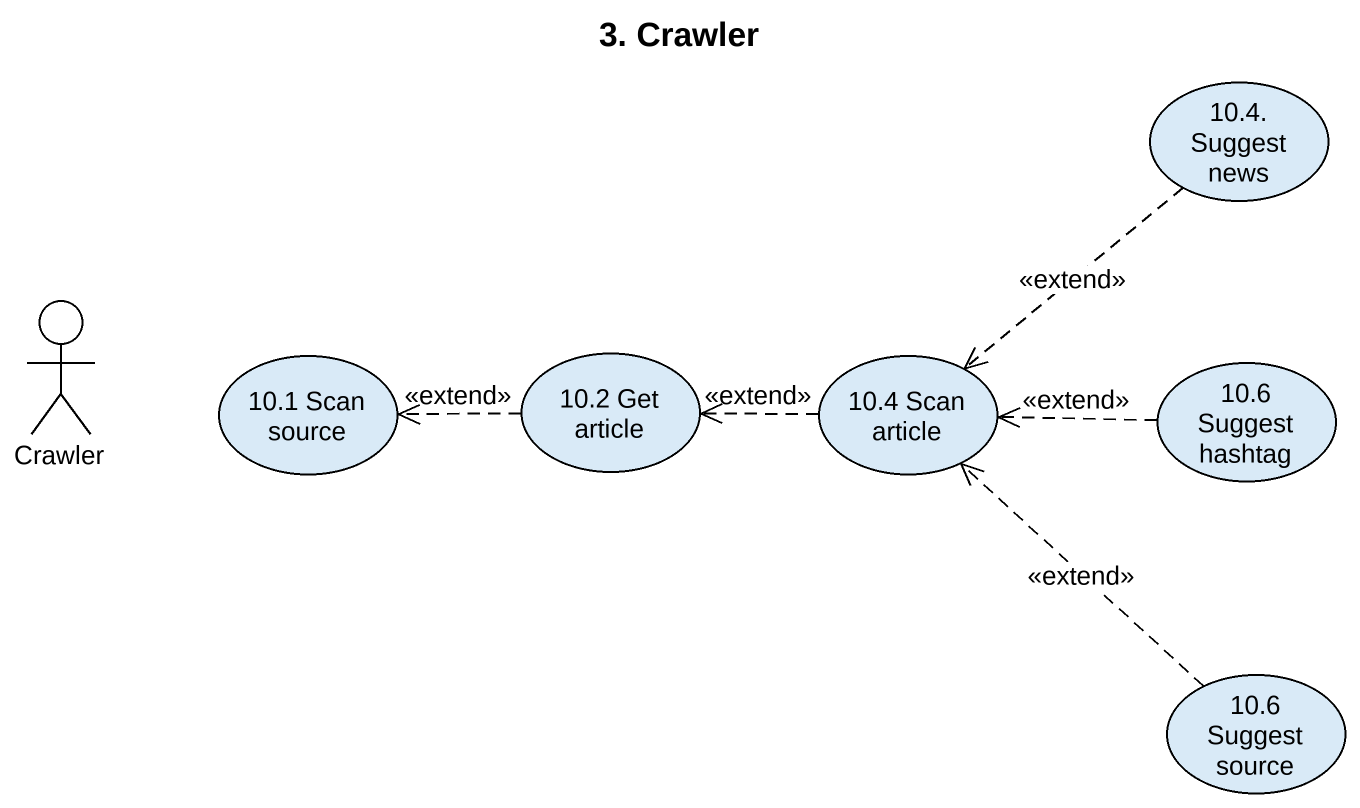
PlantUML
@startuml
title 3. Crawler
usecase "10.4. Suggest news" as u10_4_Suggest_news
actor Crawler
usecase "10.1 Scan source" as u10_1_Scan_source
usecase "10.2 Get article" as u10_2_Get_article
usecase "10.4 Scan article" as u10_4_Scan_article
usecase "10.6 Suggest hashtag" as u10_6_Suggest_hashtag
usecase "10.6 Suggest source" as u10_6_Suggest_source
u10_4_Suggest_news ..> u10_4_Scan_article : <<extend>>
u10_2_Get_article .left.> u10_1_Scan_source : <<extend>>
u10_4_Scan_article .left.> u10_2_Get_article : <<extend>>
u10_6_Suggest_hashtag .left.> u10_4_Scan_article : <<extend>>
u10_6_Suggest_source .up.> u10_4_Scan_article : <<extend>>
@enduml
